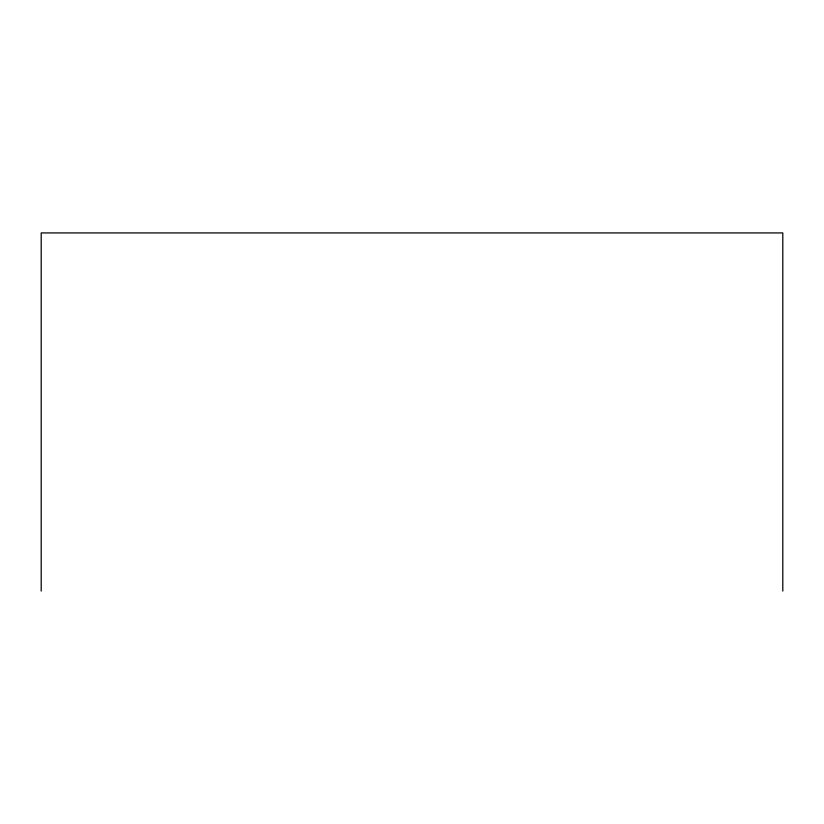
<?xml version="1.0" encoding="UTF-8"?>
<svg xmlns="http://www.w3.org/2000/svg" width="824" height="824" viewBox="0 0 824 824"><rect width="100%" height="100%" fill="white"/><g stroke="black" fill="none" stroke-linecap="round" stroke-linejoin="round"><path stroke-width="1.24" d="M782.8 591.076L782.8 232.924L41.2 232.924L41.2 591.076"/></g></svg>
